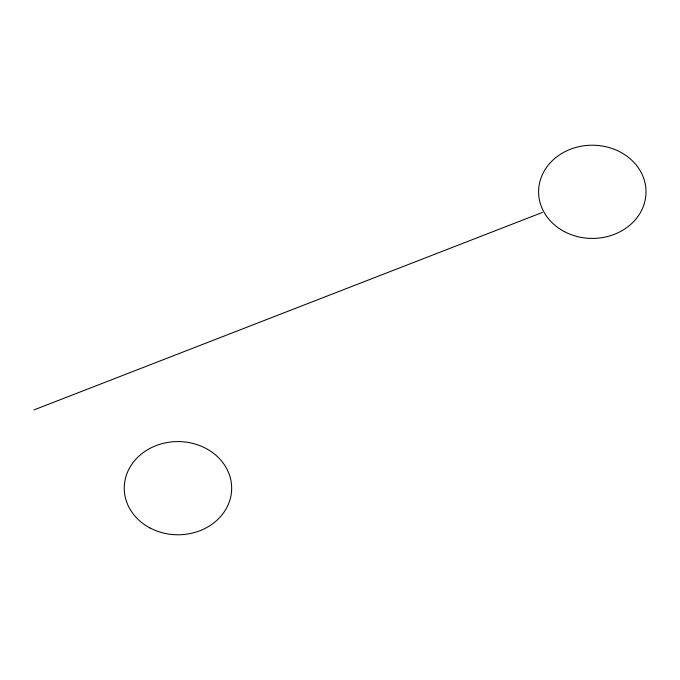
<?xml version="1.0" encoding="UTF-8"?>
<svg xmlns="http://www.w3.org/2000/svg" width="680" height="680" viewBox="0 0 680 680"><rect width="100%" height="100%" fill="white"/><g stroke="black" fill="none" stroke-linecap="round" stroke-linejoin="round"><path stroke-width="1.02" d="M34 409.904L542.325 212.466M149.974 527.952A53.711 46.605 0.1 0 0 231.65 489.337A53.711 46.605 0.1 0 0 152.244 447.253A53.711 46.605 0.1 0 0 149.974 527.952M564.323 231.591A53.711 46.605 0.1 0 0 646 192.975A53.711 46.605 0.1 0 0 566.593 150.892A53.711 46.605 0.1 0 0 564.323 231.591"/></g></svg>
